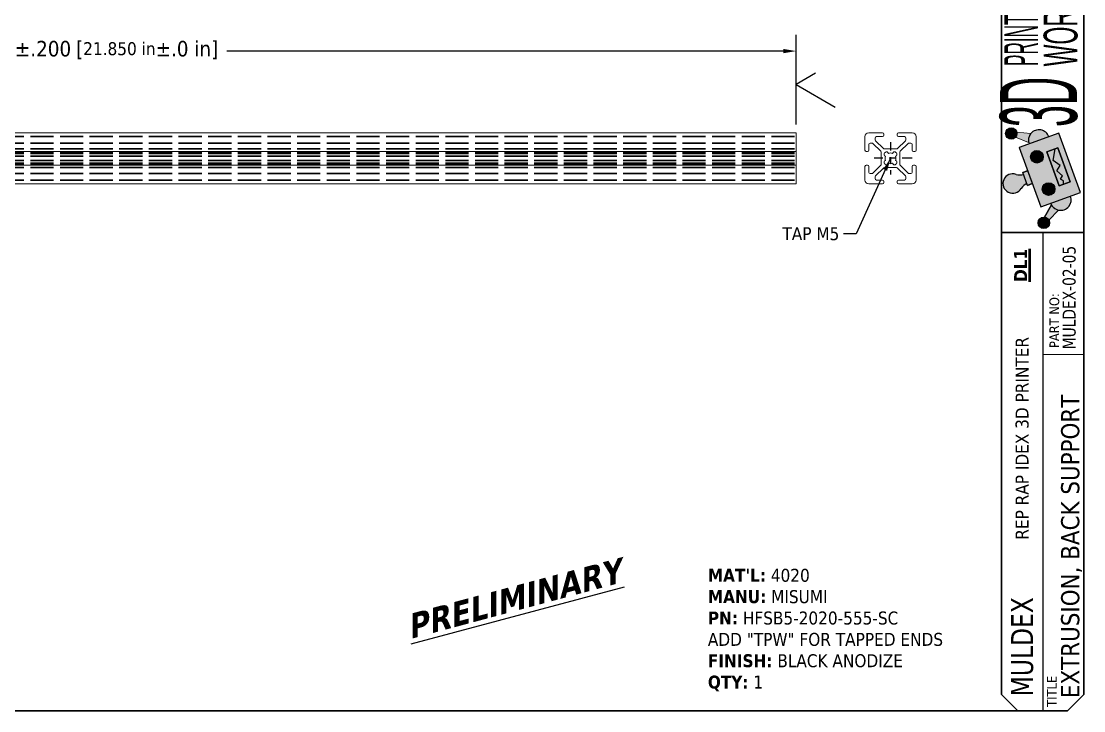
# Model space of a CAD drawing. Header units: inches. Extents: x 1 to 33.8, y 0.5 to 21.5.
# Drawn here: x 17.38 to 33.75, y 0.5 to 11.13 of the extents above; entities that cross this region are included whole.
import ezdxf

# ---------------------------------------------------------------- set-up
doc = ezdxf.new("R2010")
doc.units = ezdxf.units.IN
doc.header["$LTSCALE"] = 2
doc.header["$MEASUREMENT"] = 0
doc.linetypes.add('CHAIN', pattern=[0.7087, 0.4724, -0.0591, 0.1181, -0.0591])
doc.linetypes.add('DASHED', pattern=[0.2067, 0.1654, -0.0413])
doc.layers.get('0').update_dxf_attribs({"lineweight": 25})
for name, color, linetype, lineweight in [('Center Mark (ANSI)', 7, 'Continuous', 25), ('Dimension (ANSI)', 7, 'Continuous', 25), ('Symbol (ANSI)', 7, 'Continuous', 25), ('TITLE', 7, 'Continuous', 35), ('Title (ANSI)', 7, 'Continuous', 50), ('Title Text', 7, 'Continuous', 35), ('TITLE THIN', 7, 'Continuous', 25), ('Visible (ANSI)', 7, 'Continuous', 18)]:
    doc.layers.add(name, color=color, linetype=linetype, lineweight=lineweight)
doc.layers.add('Hatch (ANSI)', color=9, linetype='Continuous', lineweight=18, true_color=0x808080)
doc.layers.add('Hidden (ANSI)', color=9, linetype='DASHED', lineweight=35, true_color=0x808080)
doc.styles.add('Note Text (ANSI)', font='tahoma.ttf')
doc.styles.add('Text Style133', font='tahoma.ttf', dxfattribs={"width": 0.8999999761581421})
doc.styles.add('Text Style260', font='tahomabd.ttf', dxfattribs={"width": 0.8999999761581421})
doc.styles.add('Text Style71', font='tahoma.ttf')
doc.dimstyles.new('Default (ANSI)$7', dxfattribs={"dimscale": 2, "dimtxt": 0.1000000014901161, "dimasz": 0.09842519462108612, "dimexe": 0.125, "dimexo": 0.0625, "dimgap": 0.03149606299212598, "dimtad": 0, "dimtih": 1, "dimtoh": 1, "dimdec": 3, "dimrnd": 1e-08, "dimzin": 4, "dimdsep": 46, "dimtxsty": 'Note Text (ANSI)', "dimblk": 'CLOSED', "dimcen": 0.09, "dimdle": 0.3937007874015748, "dimclrd": 256, "dimclre": 256, "dimclrt": 256, "dimadec": 0, "dimazin": 1, "dimtfac": 1.200000047683716, "dimtofl": 0, "dimtmove": 0, "dimatfit": 3, "dimfxl": 0, "dimtolj": 1, "dimtzin": 4, "dimlwd": -1, "dimlwe": -1, "dimarcsym": 0})
doc.dimstyles.new('Default - mm [in] (ANSI)', dxfattribs={"dimscale": 2, "dimtxt": 0.1000000014901161, "dimasz": 0.09842519462108612, "dimexe": 0.125, "dimexo": 0.063, "dimgap": 0.03149606299212598, "dimtad": 0, "dimtoh": 1, "dimlfac": 25.4, "dimrnd": 1e-08, "dimzin": 4, "dimdsep": 46, "dimtxsty": 'Note Text (ANSI)', "dimcen": 0.09, "dimdle": 0.3937007874015748, "dimclrd": 256, "dimclre": 256, "dimclrt": 256, "dimadec": 1, "dimazin": 1, "dimtfac": 1.200000047683716, "dimtofl": 0, "dimtmove": 0, "dimatfit": 3, "dimfxl": 0, "dimtolj": 1, "dimtzin": 4, "dimlwd": -1, "dimlwe": -1, "dimarcsym": 0})

# ---------------------------------------------------------------- blocks, each defined once
blk = doc.blocks.new('Borders B-Size')
at = {"layer": 'TITLE'}
for p, q in [((16.875, 10.625), (16.875, 0.3750000000000016)), ((16.875, 0.3750000000000021), (16.75, 0.2500000000000021)), ((16.75, 0.2500000000000021), (0.6249999999999993, 0.25))]:
    blk.add_line(p, q, dxfattribs=at)
blk = doc.blocks.new('Title Blocks 3DPW')
at = {"layer": 'Hatch (ANSI)', "true_color": 0xff0000}
h = blk.add_hatch(color=1, dxfattribs=at)
edge = h.paths.add_edge_path()
edge.add_arc((16.07116928812325, 4.736826005864963), 0.04390881593084733, 0, 360)
h = blk.add_hatch(color=1, dxfattribs=at)
edge = h.paths.add_edge_path()
edge.add_arc((16.2844687974179, 4.684091238952684), 0.08131262209382979, 19.99999999999659, 199.9999999999966)
edge.add_line((16.20805992645957, 4.656280684289962), (16.36087766837623, 4.711901793615398))
h = blk.add_hatch(color=1, dxfattribs=at)
edge = h.paths.add_edge_path()
edge.add_line((16.22135728745229, 4.735361891587832), (16.11374911073551, 4.747547144924953))
edge.add_arc((16.07116928812307, 4.73682600586502), 0.04390881593084733, -41.906600689566915, 14.132685650908513, ccw=False)
edge.add_line((16.10384774837997, 4.707498504237924), (16.20473686449058, 4.668136259057792))
edge.add_arc((16.2864696801587, 4.683596553872048), 0.0831821728063324, 141.5147691876351, 190.7113157737133, ccw=False)
for points in [[(16.60414987263619, 4.281259107896962), (16.43728653933456, 4.739712348278118), (16.13165105550127, 4.628470129627253), (16.2985143888029, 4.170016889246096)], [(16.42933941475884, 4.626251950689844), (16.34494828422678, 4.595536091140098), (16.44087099645197, 4.331990605288536), (16.52526212698404, 4.362706464838282)], [(16.19710147912807, 4.448646568618896), (16.16048932592362, 4.435320834640084), (16.19645181197166, 4.336514716275634), (16.23306396517611, 4.349840450254447)]]:
    blk.add_hatch(color=1, dxfattribs=at).paths.add_polyline_path(points)
h = blk.add_hatch(color=1, dxfattribs=at)
edge = h.paths.add_edge_path()
edge.add_arc((16.26831753599648, 4.556806110339328), 0.04878757325629731, 0, 360)
h = blk.add_hatch(color=1, dxfattribs=at)
edge = h.paths.add_edge_path()
edge.add_arc((16.14267535484472, 4.582090893914222), 0.1642514966295953, 257.6776180235324, 278.246366780819)
edge.add_line((16.16623392504392, 4.419537678273216), (16.19070721285135, 4.352297872642501))
edge.add_arc((16.27714749399113, 4.212631728063624), 0.1642514966295384, 121.7536332191748, 142.3223819764626)
edge.add_arc((16.08199969745246, 4.350805249759896), 0.07531078964894344, 70.10958165685128, 329.89041834315066, ccw=False)
h = blk.add_hatch(color=1, dxfattribs=at)
edge = h.paths.add_edge_path()
edge.add_arc((16.3589207418192, 4.307875848211184), 0.04878757325620475, 0, 360)
h = blk.add_hatch(color=1, dxfattribs=at)
edge = h.paths.add_edge_path()
edge.add_line((16.37999826317219, 4.186609523678034), (16.32801427989571, 4.09160602070098))
edge.add_arc((16.32183248167527, 4.048134541692332), 0.04390881593071746, 25.86731434900082, 81.9066006896428, ccw=False)
edge.add_line((16.36134193352588, 4.067291455089372), (16.43594204946795, 4.145795103390782))
edge.add_arc((16.45133213071954, 4.225637998571526), 0.08131262209382832, 208.6841299600188, 259.0897850786396, ccw=False)
h = blk.add_hatch(color=1, dxfattribs=at)
edge = h.paths.add_edge_path()
edge.add_arc((16.45133213071954, 4.225637998571525), 0.08131262209382834, 199.9999999999991, 379.9999999999991)
edge.add_line((16.52774100167785, 4.253448553234241), (16.37492325976121, 4.197827443908809))
h = blk.add_hatch(color=1, dxfattribs=at)
edge = h.paths.add_edge_path()
edge.add_arc((16.32183248167529, 4.048134541692375), 0.04390881593071747, 0, 360)
at = {"layer": 'TITLE'}
for p, q in [((15.99556226283551, 3.974009218613861), (15.99556226283552, 5.969860484856918)), ((15.99556226283551, 3.974009218613861), (16.62960035672963, 3.974009218613861)), ((15.99556226283553, 0.411509218613861), (15.99556226283551, 3.974009218613861)), ((15.99556226283553, 0.411509218613861), (16.12056226283552, 0.2865092186138612)), ((16.50460035672962, 0.2865092186138613), (16.12056226283552, 0.2865092186138612))]:
    blk.add_line(p, q, dxfattribs=at)
at = {"layer": 'Title (ANSI)', "lineweight": 18}
for p, q in [((16.20473686449058, 4.668136259057793), (16.10384774837997, 4.707498504237924)), ((16.22135728745229, 4.735361891587832), (16.11374911073551, 4.747547144924953)), ((16.20805992645957, 4.656280684289962), (16.36087766837622, 4.711901793615397)), ((16.23306396517611, 4.349840450254447), (16.19710147912807, 4.448646568618896)), ((16.19070721285135, 4.352297872642501), (16.16623392504392, 4.419537678273216)), ((16.37492325976121, 4.197827443908809), (16.52774100167785, 4.253448553234241)), ((16.31075124784156, 3.03199799928181), (16.62325124784156, 3.03199799928181))]:
    blk.add_line(p, q, dxfattribs=at)
at = {"layer": 'Title (ANSI)', "lineweight": 25}
for p, q in [((16.43728653933456, 4.739712348278118), (16.13165105550127, 4.628470129627253)), ((16.60414987263619, 4.281259107896962), (16.43728653933456, 4.739712348278118)), ((16.13165105550127, 4.628470129627253), (16.2985143888029, 4.170016889246096)), ((16.42933941475884, 4.626251950689844), (16.34494828422678, 4.595536091140098)), ((16.34494828422678, 4.595536091140098), (16.44087099645197, 4.331990605288536)), ((16.3948222063512, 4.527270644381609), (16.41042218640646, 4.619366642654762)), ((16.52526212698404, 4.362706464838282), (16.42933941475884, 4.626251950689844)), ((16.44707637540014, 4.490034838923044), (16.3948222063512, 4.527270644381609)), ((16.16048932592362, 4.435320834640084), (16.19710147912807, 4.448646568618896)), ((16.19645181197166, 4.336514716275634), (16.16048932592362, 4.435320834640084)), ((16.42330730515153, 4.449008478636783), (16.44707637540014, 4.490034838923044)), ((16.46567732066313, 4.409784611294619), (16.42330730515153, 4.449008478636783)), ((16.23306396517611, 4.349840450254447), (16.19645181197166, 4.336514716275634)), ((16.44087099645197, 4.331990605288536), (16.52526212698404, 4.362706464838282)), ((16.45170227678944, 4.385663129933261), (16.46567732066313, 4.409784611294619)), ((16.47377584616669, 4.372874566251167), (16.45170227678944, 4.385663129933261)), ((16.47287132171667, 4.343637771171725), (16.47377584616669, 4.372874566251167)), ((16.2985143888029, 4.170016889246096), (16.60414987263619, 4.281259107896962)), ((16.32801427989571, 4.09160602070098), (16.37999826317219, 4.186609523678034)), ((16.43594204946795, 4.145795103390782), (16.36134193352588, 4.067291455089372))]:
    blk.add_line(p, q, dxfattribs=at)
for centre, radius in [((16.07116928812325, 4.736826005864963), 0.04390881593084733), ((16.26831753599648, 4.556806110339328), 0.04878757325629731), ((16.3589207418192, 4.307875848211184), 0.04878757325620475), ((16.32183248167529, 4.048134541692375), 0.04390881593071747)]:
    blk.add_circle(centre, radius, dxfattribs=at)
for centre, radius, start, end in [((16.2844687974179, 4.684091238952684), 0.08131262209382978, 19.99999999999659, 200.0000000000028), ((16.08199969745246, 4.350805249759896), 0.07531078964894343, 70.10958165685129, 329.8904183431527), ((16.14267535484472, 4.582090893914222), 0.1642514966295952, 257.6776180235324, 278.246366780819), ((16.14267535484472, 4.582090893914096), 0.1642514966294677, 257.6776180235247, 278.2463667808274), ((16.27714749399113, 4.212631728063624), 0.1642514966295383, 121.7536332191738, 142.3223819764622), ((16.27714749399113, 4.212631728063633), 0.1642514966295541, 121.7536332191729, 142.3223819764631), ((16.45133213071954, 4.225637998571525), 0.08131262209382832, 199.9999999999987, 20.00000000000097)]:
    blk.add_arc(centre, radius, start, end, dxfattribs=at)
at = {"layer": 'Title (ANSI)', "lineweight": 18}
for centre, radius, start, end in [((16.07116928812307, 4.73682600586502), 0.04390881593084733, 318.0933993104331, 14.13268565090847), ((16.2864696801587, 4.683596553872048), 0.08318217280633239, 141.5147691876351, 190.7113157737133), ((16.45133213071954, 4.225637998571526), 0.08131262209382832, 208.6841299600179, 259.0897850786396), ((16.32183248167527, 4.048134541692332), 0.04390881593071747, 25.86731434900082, 81.9066006896464)]:
    blk.add_arc(centre, radius, start, end, dxfattribs=at)
at = {"layer": 'TITLE THIN'}
blk.add_line((16.3160416370931, 0.2865092186138611), (16.3160416370931, 3.974009218613861), dxfattribs=at)
at = {"layer": 'Visible (ANSI)', "lineweight": 18}
for p, q in [((16.10384774837997, 4.707498504237924), (16.20473686449058, 4.668136259057793)), ((16.22135728745229, 4.735361891587832), (16.11374911073551, 4.747547144924953)), ((16.13165105550127, 4.628470129627253), (16.2985143888029, 4.170016889246096)), ((16.16048932592362, 4.435320834640084), (16.19645181197166, 4.336514716275635))]:
    blk.add_line(p, q, dxfattribs=at)
at = {"layer": 'Visible (ANSI)', "lineweight": 25}
for p, q in [((16.43728653933456, 4.739712348278118), (16.13165105550127, 4.628470129627253)), ((16.60414987263619, 4.281259107896962), (16.43728653933456, 4.739712348278118)), ((16.34494828422678, 4.595536091140099), (16.42933941475884, 4.626251950689844)), ((16.44087099645198, 4.331990605288532), (16.34494828422678, 4.595536091140098)), ((16.3948222063512, 4.527270644381609), (16.41042218640646, 4.619366642654762)), ((16.42933941475884, 4.626251950689844), (16.52526212698404, 4.362706464838279)), ((16.44707637540014, 4.490034838923038), (16.39482220635121, 4.5272706443816)), ((16.19710147912807, 4.448646568618896), (16.16048932592362, 4.435320834640085)), ((16.42330730515153, 4.44900847863678), (16.44707637540014, 4.490034838923044)), ((16.46567732066313, 4.40978461129462), (16.42330730515154, 4.449008478636783)), ((16.19645181197166, 4.336514716275634), (16.23306396517611, 4.349840450254447)), ((16.52526212698404, 4.362706464838282), (16.44087099645197, 4.331990605288536)), ((16.45170227678944, 4.385663129933261), (16.46567732066313, 4.409784611294619)), ((16.4737758461667, 4.372874566251168), (16.45170227678944, 4.385663129933261)), ((16.47287132171667, 4.343637771171725), (16.47377584616669, 4.372874566251167)), ((16.14086534837718, 4.304889018287876), (16.14714861699705, 4.313025184649836)), ((16.2985143888029, 4.170016889246096), (16.60414987263619, 4.281259107896963)), ((16.37999826317219, 4.186609523678034), (16.32801427989571, 4.09160602070098)), ((16.36134193352588, 4.067291455089372), (16.43594204946795, 4.145795103390782))]:
    blk.add_line(p, q, dxfattribs=at)
for centre, radius in [((16.07116928812325, 4.736826005864963), 0.04390881593084733), ((16.26831753599648, 4.556806110339328), 0.04878757325629731), ((16.3589207418192, 4.307875848211184), 0.04878757325620475)]:
    blk.add_circle(centre, radius, dxfattribs=at)
at = {"layer": 'Visible (ANSI)', "lineweight": 18}
blk.add_circle((16.32183248167529, 4.048134541692375), 0.04390881593071747, dxfattribs=at)
at = {"layer": 'Visible (ANSI)', "lineweight": 25}
for centre, radius, start, end in [((16.28446879741791, 4.684091238952687), 0.08131262209383144, 19.9999999999975, 200.0000000000023), ((16.14267535484473, 4.582090893914163), 0.1642514966295343, 257.6776180235248, 278.2463667808191), ((16.27714749399113, 4.212631728063624), 0.1642514966295383, 121.7536332191738, 142.3223819764622), ((16.45133213071953, 4.225637998571525), 0.08131262209383101, 199.9999999999993, 19.99999999999937)]:
    blk.add_arc(centre, radius, start, end, dxfattribs=at)
at = {"layer": 'TITLE', "color": 7, "style": 'Text Style133', "width": 0.9}
blk.add_attdef('PART_NUMBER_001', (16.56688816874242, 3.073301468613359), '', height=0.1000000031914298, rotation=90, dxfattribs=at)
at = {"layer": 'TITLE', "color": 7, "style": 'Text Style71'}
blk.add_attdef('DESCRIPTION_001', (16.59502083967158, 0.3842650116181854), '', height=0.1399999997747226, rotation=89.99999999998299, dxfattribs=at)
at = {"layer": 'Title (ANSI)', "color": 156, "true_color": 0x07467a, "attachment_point": 1, "rotation": 90, "style": 'Note Text (ANSI)'}
for s, insert, char_height, width in [('\\fRavie|b0|i0;\\W0.51;\\H0.2610;WORLD', (16.32032026060453, 5.254130256618255), 0.2610000099722795, 2.760656313410054), ('\\fRavie|b0|i0;\\W0.38;\\H0.2610;PRINTING', (16.0163752699986, 5.256615040569998), 0.2610000099722795, 3.840913131700948), ('\\fRavie|b0|i0;\\W0.38;\\H0.5930;3D', (15.98375841229462, 4.787085645049777), 0.5929999933468075, 3.143674205359468)]:
    blk.add_mtext(s, dxfattribs=dict(at, insert=insert, char_height=char_height, width=width))
at = {"layer": 'Title (ANSI)', "char_height": 0.1000000031914298, "attachment_point": 1, "rotation": 90, "style": 'Note Text (ANSI)'}
for s, insert, width in [('\\fTahoma|b1|i0;\\H0.1000;\\LDL1', (16.09309585631992, 3.592187685372271), 0.7968435050454302), ('\\fTahoma|b0|i0;REP RAP IDEX 3D PRINTER', (16.10412690583796, 1.604858427684905), 2.56079622134258)]:
    blk.add_mtext(s, dxfattribs=dict(at, insert=insert, width=width))
at = {"layer": 'Title (ANSI)', "color": 7, "insert": (16.3460416370931, 0.3165092186138636), "char_height": 0.07500000239357234, "width": 0.7971682617928834, "attachment_point": 1, "rotation": 89.999999999983, "style": 'Note Text (ANSI)'}
blk.add_mtext('\\fTahoma|b0|i0;\\H0.0750;TITLE', dxfattribs=at)
at = {"layer": 'Title (ANSI)', "color": 7, "style": 'Text Style260', "width": 0.9}
blk.add_attdef('CUSTOMER_001', (16.23920807644805, 0.3972007583186815), '', height=0.1700000030787911, rotation=90, dxfattribs=at)
at = {"layer": 'Title Text', "insert": (16.36508623740057, 3.082428399671727), "char_height": 0.07500000239357234, "width": 0.853599556633775, "attachment_point": 1, "rotation": 90, "style": 'Note Text (ANSI)'}
blk.add_mtext('\\fTahoma|b0|i0;\\H0.0750;PART NO:', dxfattribs=at)
blk = doc.blocks.new('*D15')
at = {"layer": 'Defpoints', "color": 0, "transparency": 16777216}
for p in [(29.31594673483144, 10.67080100867928), (7.465553034044034, 9.35190337088401), (29.31594673483144, 9.410958488994245)]:
    blk.add_point(p, dxfattribs=at)
at = {"layer": 'Dimension (ANSI)', "transparency": 16777216}
for p, q in [((7.465553034044034, 9.47790337088401), (7.465553034044034, 10.92080100867928)), ((29.31594673483144, 9.536958488994244), (29.31594673483144, 10.92080100867928)), ((7.662403423286206, 10.67080100867928), (16.23797938089127, 10.67080100867928)), ((29.11909634558926, 10.67080100867928), (20.5435203879842, 10.67080100867928))]:
    blk.add_line(p, q, dxfattribs=at)
for points in [[(7.662403423286206, 10.70360940688631), (7.662403423286206, 10.63799261047225), (7.465553034044034, 10.67080100867928)], [(29.11909634558926, 10.70360940688631), (29.11909634558926, 10.63799261047225), (29.31594673483144, 10.67080100867928)]]:
    blk.add_solid(points, dxfattribs=at)
at = {"layer": 'Dimension (ANSI)', "transparency": 16777216, "insert": (16.30097150687552, 10.82779227697322), "char_height": 0.2000000029802322, "attachment_point": 1, "style": 'Note Text (ANSI)'}
blk.add_mtext('\\A1;555.000{\\H0.24;±.200} {\\o\\l\\H0.24;[}21.850 in{\\H0.24;±.0 in}{\\o\\l\\H0.24;]}', dxfattribs=at)
blk = doc.blocks.new('Surface Texture Identifier8')
at = {"layer": 'Symbol (ANSI)'}
for p, q in [((14.80836707299026, 5.163868164134711), (14.65836706820312, 5.077265620992408)), ((14.65836706820312, 5.077265620992408), (14.95836707777741, 4.904060534707802))]:
    blk.add_line(p, q, dxfattribs=at)
blk = doc.blocks.new('_Closed')
at = {"color": 0, "linetype": 'ByBlock', "lineweight": -2}
for p, q in [((-1, 0.1666666666666667), (0, 0)), ((-1, 0.1666666666666667), (-1, -0.1666666666666667)), ((0, 0), (-1, -0.1666666666666667)), ((0, 0), (-1, 0))]:
    blk.add_line(p, q, dxfattribs=at)

msp = doc.modelspace()

# ---------------------------------------------------------------- linework, layer by layer
at = {"layer": 'Center Mark (ANSI)', "linetype": 'CHAIN', "ltscale": 0.1387813240289688}
msp.add_line((30.77198278830172, 9.267257701592671), (30.77198278830172, 8.767257701592671), dxfattribs=at)
at = {"layer": 'Center Mark (ANSI)', "linetype": 'CHAIN', "ltscale": 0.1616967469453812}
msp.add_line((31.10448278830172, 9.017257701592671), (30.52198278830172, 9.017257701592671), dxfattribs=at)
at = {"layer": 'Hidden (ANSI)', "ltscale": 1.078680276870728}
for p, q in [((7.465553034044034, 9.351903370884008), (29.31594673483144, 9.351903370884008)), ((7.465553034044034, 9.253281323639914), (29.31594673483144, 9.253281323639914)), ((7.465553034044034, 9.161155339387946), (29.31594673483144, 9.161155339387946)), ((7.465553034044034, 9.11706136022844), (29.31594673483144, 9.11706136022844)), ((7.465553034044034, 9.09975770159267), (29.31594673483144, 9.09975770159267)), ((7.465553034044034, 9.093444060105373), (29.31594673483144, 9.093444060105373)), ((7.465553034044034, 9.048910328285793), (29.31594673483144, 9.048910328285793)), ((7.465553034044034, 8.98560507489955), (29.31594673483144, 8.98560507489955)), ((7.465553034044034, 8.941071343079969), (29.31594673483144, 8.941071343079969)), ((7.465553034044034, 8.934757701592671), (29.31594673483144, 8.934757701592671)), ((7.465553034044034, 8.9174540429569), (29.31594673483144, 8.9174540429569)), ((7.465553034044034, 8.873360063797396), (29.31594673483144, 8.873360063797396)), ((7.465553034044034, 8.781234079545428), (29.31594673483144, 8.781234079545428)), ((7.465553034044034, 8.682612032301332), (29.31594673483144, 8.682612032301332))]:
    msp.add_line(p, q, dxfattribs=at)
at = {"layer": 'Visible (ANSI)'}
for p, q in [((7.465553034044034, 9.410958488994245), (29.31594673483144, 9.410958488994245)), ((29.31594673483144, 9.410958488994245), (29.31594673483144, 9.351903370884008)), ((29.31594673483144, 9.140801008679285), (29.31594673483144, 9.351903370884008)), ((30.37828200090015, 9.140801008679285), (30.37828200090015, 9.351903370884008)), ((30.43733711901039, 9.410958488994245), (30.64843948121511, 9.410958488994245)), ((30.64843948121511, 9.351903370884008), (30.55595916625448, 9.351903370884008)), ((30.66843948121511, 9.390958488994245), (30.66843948121511, 9.37190337088401)), ((30.87552609538834, 9.37190337088401), (30.87552609538834, 9.390958488994245)), ((30.89552609538834, 9.410958488994245), (31.10662845759306, 9.410958488994245)), ((30.98800641034897, 9.351903370884008), (30.89552609538834, 9.351903370884008)), ((31.1656835757033, 9.351903370884008), (31.1656835757033, 9.140801008679285)), ((30.43733711901039, 9.233281323639915), (30.43733711901039, 9.140801008679285)), ((30.48591662052749, 9.253281323639914), (30.45733711901039, 9.253281323639914)), ((30.62222728613018, 9.125254929284695), (30.50005875615123, 9.247423459263645)), ((30.53595916625448, 9.331903370884008), (30.53595916625448, 9.303323869366897)), ((30.54181703063075, 9.289181733743167), (30.6639855606097, 9.167013203764215)), ((30.87998001599375, 9.167013203764215), (31.0021485459727, 9.289181733743167)), ((31.04390682045222, 9.247423459263645), (30.92173829047327, 9.125254929284695)), ((31.00800641034897, 9.303323869366897), (31.00800641034897, 9.331903370884008)), ((31.08662845759306, 9.253281323639914), (31.05804895607595, 9.253281323639914)), ((31.10662845759306, 9.140801008679285), (31.10662845759306, 9.233281323639915)), ((7.465553034044034, 9.120801008679285), (29.31594673483144, 9.120801008679285)), ((29.31594673483144, 9.140801008679285), (29.31594673483144, 9.120801008679285)), ((29.31594673483144, 9.111112793660963), (29.31594673483144, 9.120801008679285)), ((29.31594673483144, 8.923402609524379), (29.31594673483144, 9.111112793660963)), ((30.41733711901038, 9.120801008679285), (30.39828200090015, 9.120801008679285)), ((30.62808515050645, 8.923402609524379), (30.62808515050645, 9.111112793660963)), ((30.67812769623343, 9.161155339387946), (30.86583788037002, 9.161155339387946)), ((30.68125420695754, 9.100915215124994), (30.6883252747694, 9.10798628293686)), ((30.85564030183405, 9.10798628293686), (30.86271136964591, 9.100915215124994)), ((30.915880426097, 9.111112793660963), (30.915880426097, 8.923402609524377)), ((31.1456835757033, 9.120801008679285), (31.12662845759306, 9.120801008679285)), ((7.465553034044034, 8.913714394506057), (29.31594673483144, 8.913714394506057)), ((29.31594673483144, 8.913714394506057), (29.31594673483144, 8.923402609524379)), ((29.31594673483144, 8.913714394506057), (29.31594673483144, 8.893714394506057)), ((29.31594673483144, 8.682612032301332), (29.31594673483144, 8.893714394506057)), ((30.37828200090015, 8.682612032301332), (30.37828200090015, 8.893714394506057)), ((30.39828200090015, 8.913714394506057), (30.41733711901038, 8.913714394506057)), ((30.43733711901039, 8.893714394506057), (30.43733711901039, 8.801234079545427)), ((30.50005875615123, 8.787091943921695), (30.62222728613018, 8.909260473900646)), ((30.6639855606097, 8.867502199421125), (30.54181703063075, 8.745333669442175)), ((30.86583788037002, 8.873360063797396), (30.67812769623343, 8.873360063797396)), ((30.6883252747694, 8.926529120248482), (30.68125420695754, 8.933600188060346)), ((30.86271136964591, 8.933600188060346), (30.85564030183405, 8.926529120248482)), ((31.0021485459727, 8.745333669442175), (30.87998001599375, 8.867502199421125)), ((30.92173829047327, 8.909260473900646), (31.04390682045222, 8.787091943921695)), ((31.10662845759306, 8.801234079545427), (31.10662845759306, 8.893714394506057)), ((31.12662845759306, 8.913714394506057), (31.1456835757033, 8.913714394506057)), ((31.1656835757033, 8.893714394506057), (31.1656835757033, 8.682612032301332)), ((29.31594673483144, 8.682612032301332), (29.31594673483144, 8.623556914191097)), ((30.45733711901039, 8.781234079545428), (30.48591662052749, 8.781234079545428)), ((30.53595916625448, 8.731191533818444), (30.53595916625448, 8.702612032301332)), ((30.55595916625448, 8.682612032301332), (30.64843948121511, 8.682612032301332)), ((30.89552609538834, 8.682612032301332), (30.98800641034897, 8.682612032301332)), ((31.00800641034897, 8.702612032301333), (31.00800641034897, 8.731191533818444)), ((31.05804895607595, 8.781234079545426), (31.08662845759306, 8.781234079545426)), ((7.465553034044034, 8.623556914191097), (29.31594673483144, 8.623556914191097)), ((30.64843948121511, 8.623556914191097), (30.43733711901039, 8.623556914191097)), ((30.66843948121511, 8.662612032301332), (30.66843948121511, 8.643556914191096)), ((30.87552609538834, 8.643556914191096), (30.87552609538834, 8.662612032301332)), ((31.10662845759306, 8.623556914191097), (30.89552609538834, 8.623556914191097))]:
    msp.add_line(p, q, dxfattribs=at)
for centre, radius, start, end in [((30.43733711901039, 9.351903370884008), 0.05905511811023612, 90, 180), ((30.55595916625448, 9.331903370884008), 0.01999999999999994, 90, 180), ((30.64843948121511, 9.390958488994245), 0.01999999999999994, 0, 90), ((30.64843948121511, 9.37190337088401), 0.01999999999999989, 270, 0), ((30.89552609538834, 9.390958488994245), 0.02000000000000007, 90, 180), ((30.89552609538834, 9.37190337088401), 0.02000000000000007, 180, 270), ((30.98800641034897, 9.331903370884008), 0.01999999999999972, 0, 90), ((31.10662845759306, 9.35190337088401), 0.059055118110236, 0, 90), ((30.45733711901039, 9.233281323639915), 0.01999999999999998, 90, 180), ((30.48591662052749, 9.233281323639915), 0.02000000000000008, 44.99999999999433, 90), ((30.55595916625448, 9.303323869366897), 0.01999999999999981, 180, 224.9999999999971), ((30.98800641034897, 9.303323869366897), 0.0199999999999999, 315.0000000000057, 0), ((31.05804895607595, 9.233281323639915), 0.01999999999999961, 90, 135.0000000000057), ((31.08662845759306, 9.233281323639915), 0.02000000000000024, 0, 90), ((30.39828200090015, 9.140801008679285), 0.01999999999999998, 180, 270), ((30.41733711901038, 9.140801008679285), 0.02000000000000002, 270, 0), ((30.60808515050645, 9.111112793660963), 0.01999999999999998, 0, 44.99999999999716), ((30.67812769623343, 9.181155339387946), 0.01999999999999963, 224.9999999999914, 269.999999999984), ((30.70316338163445, 9.079006040448071), 0.03098425196850391, 134.9999999999927, 256.2453695288555), ((30.71023444944632, 9.086077108259937), 0.03098425196850394, 13.75463047114379, 135.0000000000055), ((30.77198278830172, 9.017257701592671), 0.08249999999999943, 157.4389145084369, 202.561085491564), ((30.77198278830172, 9.017257701592671), 0.0825000000000001, 67.43891450843402, 112.5610854915624), ((30.83373112715712, 9.086077108259937), 0.03098425196850381, 45.00000000000365, 166.2453695288612), ((30.84080219496899, 9.079006040448071), 0.03098425196850391, 283.7546304711445, 45.00000000000551), ((30.77198278830172, 9.017257701592671), 0.0824999999999996, 337.4389145084368, 22.56108549156496), ((30.86583788037002, 9.181155339387946), 0.0199999999999997, 270, 315.0000000000057), ((30.935880426097, 9.111112793660963), 0.02000000000000014, 135.0000000000028, 180), ((31.12662845759306, 9.140801008679285), 0.01999999999999996, 180, 270), ((31.1456835757033, 9.140801008679285), 0.01999999999999989, 270, 0), ((30.39828200090015, 8.893714394506057), 0.01999999999999994, 90, 180), ((30.41733711901038, 8.893714394506057), 0.01999999999999994, 0, 90), ((30.60808515050645, 8.923402609524379), 0.01999999999999992, 315.0000000000057, 0), ((30.67812769623343, 8.853360063797396), 0.01999999999999998, 90, 135.0000000000028), ((30.70316338163445, 8.955509362737269), 0.03098425196850391, 103.7546304711344, 224.9999999999945), ((30.71023444944632, 8.948438294925404), 0.030984251968504, 225.0000000000036, 346.2453695288611), ((30.77198278830172, 9.017257701592671), 0.0824999999999998, 247.438914508434, 292.5610854915624), ((30.83373112715712, 8.948438294925404), 0.03098425196850404, 193.7546304711438, 315.0000000000055), ((30.84080219496899, 8.955509362737269), 0.03098425196850399, 314.9999999999927, 76.24536952885556), ((30.86583788037002, 8.853360063797396), 0.02000000000000017, 44.99999999999716, 90), ((30.935880426097, 8.923402609524377), 0.0199999999999992, 180, 225.0000000000085), ((31.12662845759306, 8.893714394506057), 0.02000000000000007, 90, 180), ((31.1456835757033, 8.893714394506057), 0.01999999999999994, 0, 90), ((30.43733711901039, 8.682612032301332), 0.05905511811023609, 180, 270), ((30.45733711901039, 8.801234079545427), 0.01999999999999989, 180, 270), ((30.48591662052749, 8.801234079545427), 0.02000000000000011, 270, 315.0000000000028), ((30.55595916625448, 8.731191533818444), 0.01999999999999977, 135.0000000000057, 180), ((30.55595916625448, 8.702612032301332), 0.01999999999999985, 180, 270), ((30.64843948121511, 8.662612032301332), 0.01999999999999998, 0, 90), ((30.89552609538834, 8.662612032301332), 0.01999999999999981, 90, 180), ((30.98800641034897, 8.702612032301333), 0.01999999999999989, 270, 0), ((30.98800641034897, 8.731191533818444), 0.02000000000000024, 0, 44.99999999999716), ((31.05804895607595, 8.801234079545427), 0.02000000000000011, 224.9999999999971, 270), ((31.08662845759306, 8.801234079545427), 0.01999999999999981, 270, 0), ((31.10662845759306, 8.682612032301332), 0.059055118110236, 270, 0), ((30.64843948121511, 8.643556914191096), 0.02000000000000007, 270, 0), ((30.89552609538834, 8.643556914191096), 0.02000000000000016, 180, 270)]:
    msp.add_arc(centre, radius, start, end, dxfattribs=at)

# ---------------------------------------------------------------- block references
at = {"xscale": 2, "yscale": 2, "zscale": 2}
msp.add_blockref('Borders B-Size', (0, 0), dxfattribs=at)
msp.add_blockref('Title Blocks 3DPW', (0.4907992865407513, -0.07301843722772211), dxfattribs=at).add_auto_attribs({'PART_NUMBER_001': 'MULDEX-02-05', 'DESCRIPTION_001': 'EXTRUSION, BACK SUPPORT', 'CUSTOMER_001': 'MULDEX'})
at = {"layer": 'Symbol (ANSI)', "xscale": 2, "yscale": 2, "zscale": 2}
msp.add_blockref('Surface Texture Identifier8', (0, 0), dxfattribs=at)

# ---------------------------------------------------------------- texts
at = {"layer": 'Symbol (ANSI)', "insert": (29.98296068788178, 7.955618011947319), "char_height": 0.2000000063828596, "width": 0.925283638511117, "attachment_point": 3, "style": 'Note Text (ANSI)'}
msp.add_mtext('\\fTahoma|b0|i0;TAP M5', dxfattribs=at)
at = {"layer": 'Symbol (ANSI)', "color": 1, "true_color": 0xff0000, "insert": (24.9117125212097, 2.407230888281878), "char_height": 0.3759999913493479, "width": 5.590557742393495, "attachment_point": 2, "rotation": 14.999999999999996, "style": 'Note Text (ANSI)'}
msp.add_mtext('\\fTahoma|b1|i1;\\H0.3760;\\LPRELIMINARY      \\l\\fTahoma|b1|i0;\\H0.3760;\\L  ', dxfattribs=at)
at = {"layer": 'Symbol (ANSI)', "insert": (27.95680883411813, 2.688785359175438), "char_height": 0.2000000063828596, "width": 3.818962893148107, "attachment_point": 1, "line_spacing_factor": 0.9878843426704407, "style": 'Note Text (ANSI)'}
msp.add_mtext('\\fTahoma|b1|i0;\\H0.2000;MAT\'L:\\fTahoma|b0|i0;\\H0.2000; 4020\\P\\fTahoma|b1|i0;\\H0.2000;MANU:\\fTahoma|b0|i0;\\H0.2000; MISUMI\\P\\fTahoma|b1|i0;\\H0.2000;PN:\\fTahoma|b0|i0;\\H0.2000; HFSB5-2020-555-SC\\P\\fTahoma|b0|i0;\\H0.2000;ADD "TPW" FOR TAPPED ENDS\\P\\fTahoma|b1|i0;\\H0.2000;FINISH:\\fTahoma|b0|i0;\\H0.2000; BLACK ANODIZE\\P\\fTahoma|b1|i0;\\H0.2000;QTY:\\fTahoma|b0|i0;\\H0.2000; 1', dxfattribs=at)

# ---------------------------------------------------------------- dimensions: what is measured, and where the dimension line sits
at = {"layer": 'Dimension (ANSI)'}
dim = msp.add_linear_dim(base=(29.31594673483144, 10.67080100867928), p1=(7.465553034044034, 9.35190337088401), p2=(29.31594673483144, 9.410958488994245), angle=180, dimstyle='Default - mm [in] (ANSI)', override={"dimgap": 0.03149606299212598, "dimtoh": 0, "dimdec": 3, "dimlfac": 25.4, "dimtol": 1, "dimlim": 0, "dimtp": 0.2, "dimtm": 0.2, "dimtdec": 3, "dimatfit": 1}, dxfattribs=at)
dim.commit()
dim.dimension.update_dxf_attribs({"geometry": '*D15', "text_midpoint": (18.39074988443774, 10.67080100867928), "dimtype": 160})

# ---------------------------------------------------------------- leaders
at = {"layer": 'Symbol (ANSI)', "annotation_type": 0, "has_hookline": 1, "hookline_direction": 1, "text_width": 0.9109469674444491}
msp.add_leader([(30.77198278830172, 9.017257701592671), (30.24280320310821, 7.855618008755889), (30.04595281386603, 7.855618008755889)], dimstyle='Default (ANSI)$7', override={"dimtad": 0}, dxfattribs=at)

doc.saveas('drawing.dxf')
